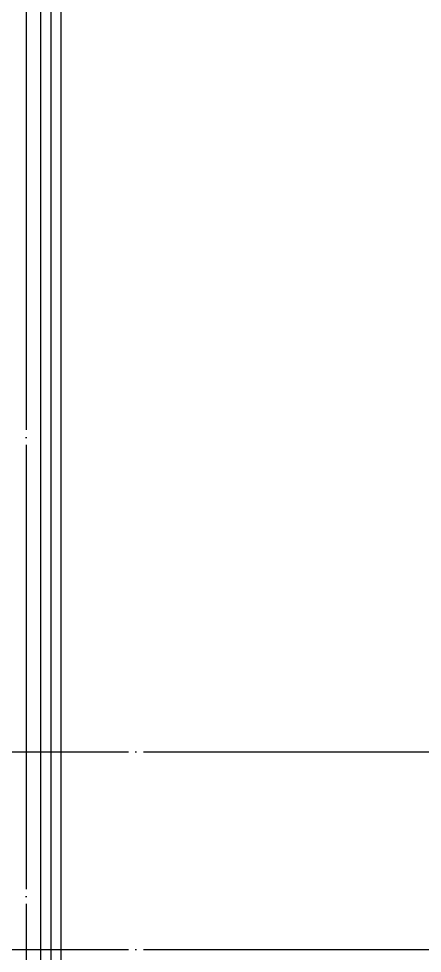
# Model space of a CAD drawing. Header units: millimetres. Extents: x 0 to 356400, y 0 to 68257.
# Drawn here: x 293313 to 297398, y 28499 to 37966 of the extents above; entities that cross this region are included whole.
import ezdxf

# ---------------------------------------------------------------- set-up
doc = ezdxf.new("R2010")
doc.units = ezdxf.units.MM
doc.header["$LTSCALE"] = 75
doc.linetypes.add('CEN', pattern=[62, 60, -1, 0, -1])
for name, color, linetype in [('A-CEN', 1, 'CEN'), ('주단면도-1$0$A-FLOR-GW', 6, 'Continuous'), ('주단면도-1$0$A-ST-CONC', 2, 'Continuous')]:
    doc.layers.add(name, color=color, linetype=linetype)

msp = doc.modelspace()

# ---------------------------------------------------------------- linework, layer by layer
at = {"layer": 'A-CEN'}
for p, q in [((293388.3, 56900), (293388.3, 8250)), ((280625, 30538.6), (298525, 30538.6)), ((280625, 28538.6), (298525, 28538.6))]:
    msp.add_line(p, q, dxfattribs=at)
at = {"layer": '주단면도-1$0$A-FLOR-GW'}
for p, q in [((293638.3, 55088.6), (293638.3, 25838.6)), ((293738.3, 55088.6), (293738.3, 25838.6))]:
    msp.add_line(p, q, dxfattribs=at)
at = {"layer": '주단면도-1$0$A-ST-CONC'}
msp.add_line((293538.3, 23788.6), (293538.3, 55068.6), dxfattribs=at)

doc.saveas('drawing.dxf')
